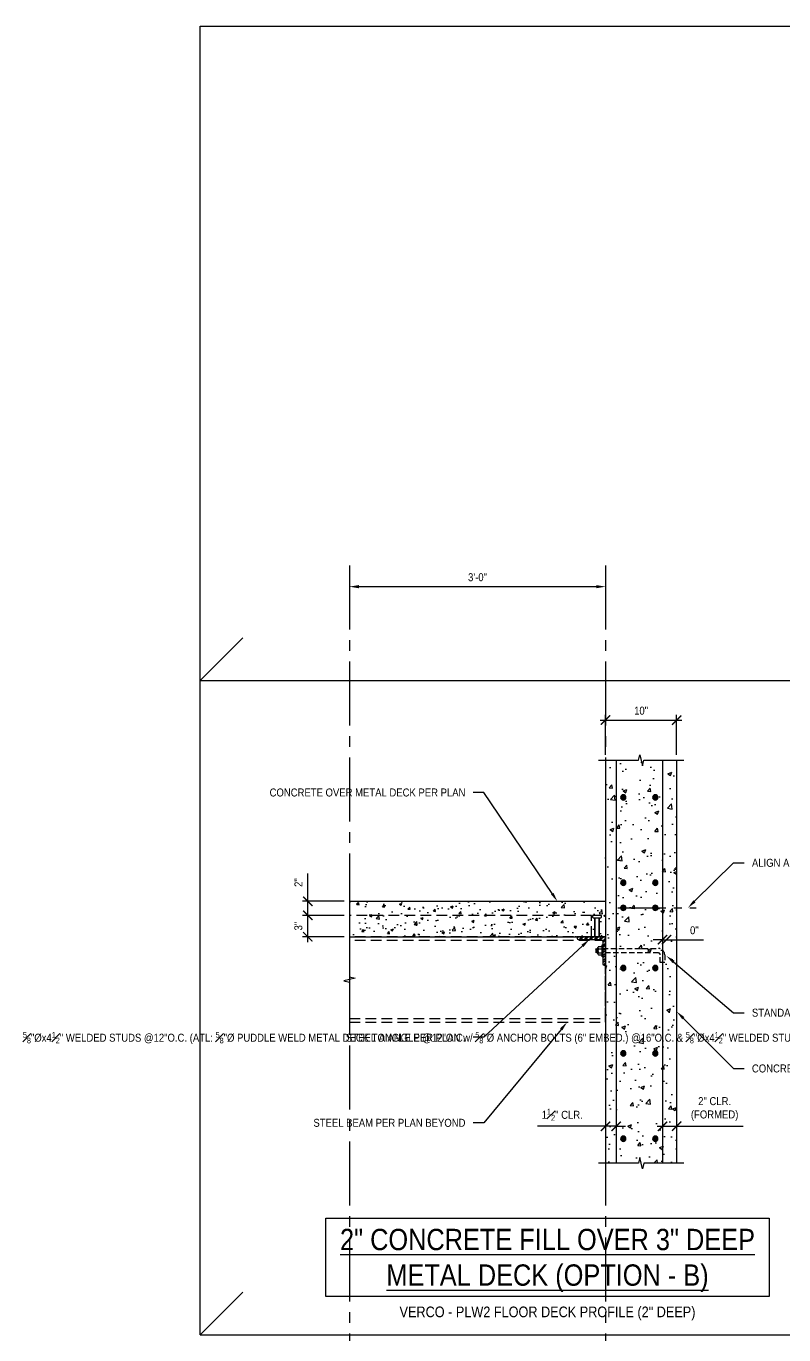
# Model space of a CAD drawing. Header units: inches. Extents: x -2661 to 42767, y -1222 to 9099.
# Drawn here: x 473.3 to 579.8, y 1903.5 to 2087.5 of the extents above; entities that cross this region are included whole.
import ezdxf
from ezdxf import colors
from ezdxf.entities.mleader import LeaderData, LeaderLine
from ezdxf.math import Vec2, Vec3

# ---------------------------------------------------------------- set-up
doc = ezdxf.new("R2010")
doc.units = ezdxf.units.IN
doc.header["$LTSCALE"] = 12
doc.header["$MEASUREMENT"] = 0
doc.header["$PDMODE"] = 3
for name, pattern in [('CENTER2', [1.125, 0.75, -0.125, 0.125, -0.125]), ('HIDDEN2', [0.1875, 0.125, -0.0625]), ('HIDDEN4', [0.09375, 0.0625, -0.03125])]:
    doc.linetypes.add(name, pattern=pattern)
doc.layers.get('0').update_dxf_attribs({"linetype": 'CONTINUOUS'})
doc.layers.get('DefPoints').update_dxf_attribs({"color": 251, "linetype": 'CONTINUOUS'})
doc.layers.add('DESIGNER COMMENTS', color=221, linetype='CONTINUOUS', plot=False)
doc.layers.add('S-ANNO-GRID-NONPLOT', color=251, linetype='CONTINUOUS', plot=False)
for name, color, linetype in [('S-ANNO-DIMS', 2, 'CONTINUOUS'), ('S-ANNO-NOTE', 4, 'CONTINUOUS'), ('S-BOLT', 2, 'CONTINUOUS'), ('S-BREAK', 2, 'CONTINUOUS'), ('S-CONC', 4, 'CONTINUOUS'), ('S-GRID', 1, 'CENTER2'), ('S-REBAR', 7, 'CONTINUOUS'), ('S-SIMPSON', 2, 'CONTINUOUS'), ('S-STEEL', 4, 'CONTINUOUS')]:
    doc.layers.add(name, color=color, linetype=linetype)
doc.layers.add('S-HATCH1', color=1, linetype='CONTINUOUS', transparency=0.5)
doc.layers.add('S-HATCH2', color=2, linetype='CONTINUOUS', transparency=0.5)
doc.styles.add('Arial', font='arial.ttf', dxfattribs={"width": 0.85})
doc.dimstyles.new('DIM-12_Se', dxfattribs={"dimscale": 12, "dimtxt": 0.09375, "dimasz": 0.109375, "dimexe": 0.0625, "dimexo": 0.0625, "dimgap": 0.0625, "dimtad": 1, "dimdec": 4, "dimzin": 11, "dimdsep": 46, "dimlunit": 4, "dimtxsty": 'Arial', "dimblk": 'ARCHTICK', "dimcen": 0.125, "dimdle": 0.0625, "dimclrd": 256, "dimclre": 256, "dimclrt": 4, "dimadec": 0, "dimazin": 0, "dimtfac": 0.75, "dimtdec": 4, "dimtmove": 0, "dimatfit": 3, "dimfxl": 1, "dimfrac": 1, "dimtolj": 1, "dimtzin": 0, "dimarcsym": 0})

# ---------------------------------------------------------------- blocks, each defined once
blk = doc.blocks.new('Se_24x36_STARTERS_GRID')
for p, q in [((-372.84, 276), (-279.63, 276)), ((-372.84, 184), (-372.84, 276)), ((-372.84, 184), (-366.84, 190)), ((-372.84, 92), (-372.84, 184)), ((-372.84, 184), (-279.63, 184)), ((-372.84, 92), (-366.84, 98)), ((-372.84, 92), (-279.63, 92))]:
    blk.add_line(p, q)
blk = doc.blocks.new('_ARCHTICK')
at = {"color": 0, "linetype": 'ByBlock', "const_width": 0.15}
blk.add_lwpolyline([(-0.5, -0.5), (0.5, 0.5)], dxfattribs=at)
blk = doc.blocks.new('*D1893')
at = {"layer": 'DefPoints', "color": 0, "transparency": 16777216}
for p in [(564.75, 1989.98), (554.75, 1984.33), (564.75, 1984.33)]:
    blk.add_point(p, dxfattribs=at)
at = {"layer": 'S-ANNO-DIMS', "lineweight": -2, "transparency": 16777216}
for p, q in [((554, 1989.98), (565.5, 1989.98)), ((554.75, 1985.08), (554.75, 1990.73)), ((564.75, 1985.08), (564.75, 1990.73))]:
    blk.add_line(p, q, dxfattribs=at)
at = {"layer": 'S-ANNO-DIMS', "lineweight": -2, "transparency": 16777216, "xscale": 1.3125, "yscale": 1.3125, "zscale": 1.3125, "rotation": 180}
blk.add_blockref('_ARCHTICK', (554.75, 1989.98), dxfattribs=at)
at = {"layer": 'S-ANNO-DIMS', "lineweight": -2, "transparency": 16777216, "xscale": 1.3125, "yscale": 1.3125, "zscale": 1.3125}
blk.add_blockref('_ARCHTICK', (564.75, 1989.98), dxfattribs=at)
at = {"layer": 'S-ANNO-DIMS', "color": 4, "transparency": 16777216, "insert": (559.75, 1991.3), "char_height": 1.125, "attachment_point": 5, "style": 'Arial'}
blk.add_mtext('\\A1;10"', dxfattribs=at)
blk = doc.blocks.new('*D1894')
at = {"layer": 'DefPoints', "color": 0, "transparency": 16777216}
for p in [(562.75, 1932.87), (564.75, 1932.87), (564.75, 1932.87)]:
    blk.add_point(p, dxfattribs=at)
at = {"layer": 'S-ANNO-DIMS', "lineweight": -2, "transparency": 16777216}
for p, q in [((562, 1932.87), (564.75, 1932.87)), ((564.75, 1932.87), (574.12, 1932.87))]:
    blk.add_line(p, q, dxfattribs=at)
at = {"layer": 'S-ANNO-DIMS', "lineweight": -2, "transparency": 16777216, "xscale": 1.3125, "yscale": 1.3125, "zscale": 1.3125, "rotation": 180}
blk.add_blockref('_ARCHTICK', (562.75, 1932.87), dxfattribs=at)
at = {"layer": 'S-ANNO-DIMS', "lineweight": -2, "transparency": 16777216, "xscale": 1.3125, "yscale": 1.3125, "zscale": 1.3125}
blk.add_blockref('_ARCHTICK', (564.75, 1932.87), dxfattribs=at)
at = {"layer": 'S-ANNO-DIMS', "color": 4, "transparency": 16777216, "insert": (570.09, 1935.3), "char_height": 1.125, "width": 8.596, "attachment_point": 5, "style": 'Arial'}
blk.add_mtext('\\A1;2" CLR. (FORMED)', dxfattribs=at)
blk = doc.blocks.new('*D1895')
at = {"layer": 'DefPoints', "color": 0, "transparency": 16777216}
for p in [(554.75, 1932.87), (554.75, 1932.87), (556.24, 1932.87)]:
    blk.add_point(p, dxfattribs=at)
at = {"layer": 'S-ANNO-DIMS', "lineweight": -2, "transparency": 16777216}
for p, q in [((554.75, 1932.87), (545.19, 1932.87)), ((556.24, 1932.87), (554.75, 1932.87)), ((556.24, 1932.87), (557.55, 1932.87))]:
    blk.add_line(p, q, dxfattribs=at)
at = {"layer": 'S-ANNO-DIMS', "lineweight": -2, "transparency": 16777216, "xscale": 1.3125, "yscale": 1.3125, "zscale": 1.3125}
blk.add_blockref('_ARCHTICK', (554.75, 1932.87), dxfattribs=at)
at = {"layer": 'S-ANNO-DIMS', "lineweight": -2, "transparency": 16777216, "xscale": 1.3125, "yscale": 1.3125, "zscale": 1.3125, "rotation": 180}
blk.add_blockref('_ARCHTICK', (556.24, 1932.87), dxfattribs=at)
at = {"layer": 'S-ANNO-DIMS', "color": 4, "transparency": 16777216, "insert": (548.66, 1934.48), "char_height": 1.125, "width": 5.841, "attachment_point": 5, "style": 'Arial'}
blk.add_mtext('\\A1;1{\\H0.75x;\\S1#2;}" CLR.', dxfattribs=at)
blk = doc.blocks.new('NUT-SM-THREADS-new')
for p, q in [((-0.94, 0.81), (-0.94, 0)), ((-0.94, 0), (-0.84, 0)), ((-0.84, 0), (0.84, 0)), ((-0.7, 0.94), (0.7, 0.94)), ((0.39, 1.44), (-0.5, 1.44)), ((-0.5, 1.44), (-0.39, 1.37)), ((-0.5, 1.31), (-0.39, 1.37)), ((0.5, 1.25), (-0.5, 1.31)), ((-0.5, 1.31), (-0.39, 1.25)), ((-0.5, 1.19), (-0.39, 1.25)), ((0.5, 1.12), (-0.5, 1.19)), ((-0.5, 1.19), (-0.39, 1.12)), ((-0.5, 1.06), (-0.39, 1.12)), ((0.5, 1), (-0.5, 1.06)), ((-0.5, 1.06), (-0.39, 1)), ((-0.5, 0.94), (-0.39, 1)), ((-0.47, 0.81), (-0.47, 0)), ((-0.39, 1.37), (0.39, 1.31)), ((-0.39, 1.25), (0.39, 1.19)), ((-0.39, 1.12), (0.39, 1.06)), ((-0.39, 1), (0.39, 0.94)), ((0.5, 1.37), (-0.09, 1.41)), ((0.39, 1.44), (0.39, 1.44)), ((0.39, 1.44), (0.5, 1.37)), ((0.39, 1.31), (0.5, 1.37)), ((0.39, 1.31), (0.5, 1.25)), ((0.39, 1.19), (0.5, 1.25)), ((0.39, 1.19), (0.5, 1.12)), ((0.39, 1.06), (0.5, 1.12)), ((0.39, 1.06), (0.5, 1)), ((0.39, 0.94), (0.5, 1)), ((0.47, 0.81), (0.47, 0)), ((0.84, 0), (0.94, 0)), ((0.94, 0.81), (0.94, 0))]:
    blk.add_line(p, q)
for centre, radius, start, end in [((-0.7, 0.65), 0.283, 33.8901, 146.1099), ((0, -0.01), 0.943, 60.1583, 119.8417), ((0.7, 0.65), 0.283, 33.8901, 146.1099)]:
    blk.add_arc(centre, radius, start, end)
blk = doc.blocks.new('NUT-w-WASHER-sm-new')
blk.add_lwpolyline([(-1.36, 0.17), (1.36, 0.17), (1.36, 0), (-1.36, 0)], close=True)
blk.add_blockref('NUT-SM-THREADS-new', (0, 0.17))
blk = doc.blocks.new('*D1896')
at = {"layer": 'DefPoints', "color": 0, "transparency": 16777216}
for p in [(518.75, 2008.74), (554.75, 2008.74), (554.75, 2008.74)]:
    blk.add_point(p, dxfattribs=at)
at = {"layer": 'DESIGNER COMMENTS', "lineweight": -2, "transparency": 16777216}
blk.add_line((520.07, 2008.74), (553.44, 2008.74), dxfattribs=at)
at = {"layer": 'DESIGNER COMMENTS', "transparency": 16777216}
for points in [[(520.07, 2008.96), (520.07, 2008.52), (518.75, 2008.74)], [(553.44, 2008.96), (553.44, 2008.52), (554.75, 2008.74)]]:
    blk.add_solid(points, dxfattribs=at)
at = {"layer": 'DESIGNER COMMENTS', "transparency": 16777216, "insert": (536.75, 2010.06), "char_height": 1.125, "attachment_point": 5, "style": 'Arial'}
blk.add_mtext('\\A1;3\'-0"', dxfattribs=at)
blk = doc.blocks.new('*D1899')
at = {"layer": 'DefPoints', "color": 0, "transparency": 16777216}
for p in [(512.89, 1964.51), (518.75, 1964.51), (512.89, 1962.51)]:
    blk.add_point(p, dxfattribs=at)
at = {"layer": 'DESIGNER COMMENTS', "lineweight": -2, "transparency": 16777216}
for p, q in [((512.89, 1964.51), (512.89, 1968.43)), ((518, 1964.51), (512.14, 1964.51)), ((512.89, 1961.76), (512.89, 1964.51))]:
    blk.add_line(p, q, dxfattribs=at)
at = {"layer": 'DESIGNER COMMENTS', "lineweight": -2, "transparency": 16777216, "xscale": 1.3125, "yscale": 1.3125, "zscale": 1.3125}
for p, rotation in [((512.89, 1964.51), 90), ((512.89, 1962.51), 270)]:
    blk.add_blockref('_ARCHTICK', p, dxfattribs=dict(at, rotation=rotation))
at = {"layer": 'DESIGNER COMMENTS', "color": 4, "transparency": 16777216, "insert": (511.57, 1967.13), "char_height": 1.125, "attachment_point": 5, "rotation": 90, "style": 'Arial'}
blk.add_mtext('\\A1;2"', dxfattribs=at)
blk = doc.blocks.new('*D1900')
at = {"layer": 'DefPoints', "color": 0, "transparency": 16777216}
for p in [(512.89, 1962.51), (518.75, 1962.51), (518.75, 1959.51)]:
    blk.add_point(p, dxfattribs=at)
at = {"layer": 'DESIGNER COMMENTS', "lineweight": -2, "transparency": 16777216}
for p, q in [((518, 1962.51), (512.14, 1962.51)), ((512.89, 1958.76), (512.89, 1963.26)), ((518, 1959.51), (512.14, 1959.51))]:
    blk.add_line(p, q, dxfattribs=at)
at = {"layer": 'DESIGNER COMMENTS', "lineweight": -2, "transparency": 16777216, "xscale": 1.3125, "yscale": 1.3125, "zscale": 1.3125}
for p, rotation in [((512.89, 1962.51), 90), ((512.89, 1959.51), 270)]:
    blk.add_blockref('_ARCHTICK', p, dxfattribs=dict(at, rotation=rotation))
at = {"layer": 'DESIGNER COMMENTS', "color": 4, "transparency": 16777216, "insert": (511.56, 1961.01), "char_height": 1.125, "attachment_point": 5, "rotation": 90, "style": 'Arial'}
blk.add_mtext('\\A1;3"', dxfattribs=at)
blk = doc.blocks.new('L4x4x0-375')
at = {"layer": 'S-HATCH1'}
h = blk.add_hatch(dxfattribs=at)
h.set_pattern_fill('STEEL', color=256, scale=4, style=0)
h.set_pattern_definition([(45, (-1406.46766, -498.0818), (-0.35355339, 0.35355339), []), (45, (-1406.46766, -497.8318), (-0.35355339, 0.35355339), [])])
edge = h.paths.add_edge_path()
edge.add_line((4, -2), (4, -1.8125))
edge.add_arc((3.8125, -1.8125), 0.1875, 0, 90)
edge.add_line((3.8125, -1.625), (0.75, -1.625))
edge.add_arc((0.75, -1.25), 0.375, 180, 270, ccw=False)
edge.add_line((0.375, -1.25), (0.375, 1.8125))
edge.add_arc((0.1875, 1.8125), 0.1875, 0, 90)
edge.add_line((0.1875, 2), (0, 2))
edge.add_line((0, 2), (0, -2))
edge.add_line((0, -2), (4, -2))
at = {"layer": 'S-STEEL'}
blk.add_lwpolyline([(4, -2), (4, -1.8125, 0.41421356), (3.8125, -1.625), (0.75, -1.625, -0.41421356), (0.375, -1.25), (0.375, 1.8125, 0.41421356), (0.1875, 2), (0, 2), (0, -2)], format="xyb", close=True, dxfattribs=at)
blk = doc.blocks.new('*U521')
h = blk.add_hatch(color=256)
h.dxf.hatch_style = 1
h.paths.add_polyline_path([(0.375, 0, 1), (-0.375, 0, 1)])
at = {"color": 0}
blk.add_circle((0, 0), 0.375, dxfattribs=at)
blk = doc.blocks.new('*U1820')
at = {"layer": 'S-REBAR', "linetype": 'ByBlock', "rotation": 180}
blk.add_blockref('*U521', (0, 0), dxfattribs=at)
blk = doc.blocks.new('*U1830')
at = {"layer": 'S-REBAR', "color": 0, "linetype": 'ByBlock', "lineweight": -2, "transparency": 16777216}
for p in [(0, 48), (4.5, 48), (0, 36), (4.5, 36), (0, 24), (4.5, 24), (0, 12), (4.5, 12), (0, 0), (4.5, 0)]:
    blk.add_blockref('*U1820', p, dxfattribs=at)
blk = doc.blocks.new('*D1902')
at = {"layer": 'DefPoints', "color": 0, "transparency": 16777216}
for p in [(562.75, 1959.1), (562.75, 1959.1), (563.31, 1959.1)]:
    blk.add_point(p, dxfattribs=at)
at = {"layer": 'S-ANNO-DIMS', "lineweight": -2, "transparency": 16777216}
for p, q in [((562.75, 1959.1), (561.44, 1959.1)), ((562.75, 1959.1), (563.31, 1959.1)), ((563.31, 1959.1), (568.54, 1959.1))]:
    blk.add_line(p, q, dxfattribs=at)
at = {"layer": 'S-ANNO-DIMS', "lineweight": -2, "transparency": 16777216, "xscale": 1.3125, "yscale": 1.3125, "zscale": 1.3125}
blk.add_blockref('_ARCHTICK', (562.75, 1959.1), dxfattribs=at)
at = {"layer": 'S-ANNO-DIMS', "lineweight": -2, "transparency": 16777216, "xscale": 1.3125, "yscale": 1.3125, "zscale": 1.3125, "rotation": 180}
blk.add_blockref('_ARCHTICK', (563.31, 1959.1), dxfattribs=at)
at = {"layer": 'S-ANNO-DIMS', "color": 4, "transparency": 16777216, "insert": (567.24, 1960.42), "char_height": 1.125, "attachment_point": 5, "style": 'Arial'}
blk.add_mtext('\\A1;0"', dxfattribs=at)

msp = doc.modelspace()

# ---------------------------------------------------------------- hatches: boundary and pattern name
at = {"layer": 'S-HATCH2'}
h = msp.add_hatch(dxfattribs=at)
h.set_pattern_fill('AR-CONC', color=256, scale=0.75, style=0)
h.set_pattern_definition([(50, (62.9455, 1751.5466), (5.37945, -0.47064), [0.5625, -6.1875]), (355, (62.9455, 1751.5466), (-1.040635, 5.64144), [0.45, -4.95]), (100.4514, (63.394, 1751.5073), (4.338816, 5.1708), [0.47805, -5.258566]), (46.1842, (62.9455, 1753.0466), (8.00431, -1.241395), [0.84375, -9.28125]), (96.6356, (63.6125, 1752.943), (7.00996, 7.30589), [0.71708, -7.88785]), (351.1842, (62.9455, 1753.0466), (7.00996, 7.30589), [0.675, -7.425]), (21, (63.6955, 1752.6716), (4.476803, -3.01964), [0.5625, -6.1875]), (326, (63.6955, 1752.6716), (1.824865, 5.438625), [0.45, -4.95]), (71.4514, (64.0686, 1752.42), (6.30167, 2.418984), [0.47805, -5.258566]), (37.5, (62.9455, 1751.5466), (0.091199, 2.496704), [0, -4.89, 0, -5.025, 0, -4.96875]), (7.5, (62.9455, 1751.5466), (1.973022, 2.958088), [0, -2.865, 0, -4.7775, 0, -1.89375]), (327.5, (61.273, 1751.5466), (4.003668, -0.1691615), [0, -1.875, 0, -5.85, 0, -7.7625]), (317.5, (60.523, 1751.5466), (4.373896, 0.750787), [0, -2.4375, 0, -3.885, 0, -5.5125])])
h.paths.add_polyline_path([(554.75489, 1927.67953), (559.37632, 1927.67953), (559.56561, 1928.45788), (559.75489, 1927.67953), (564.75489, 1927.67953), (564.75489, 1984.33364), (554.75489, 1984.33364)])
h = msp.add_hatch(dxfattribs=at)
h.set_pattern_fill('AR-CONC', color=256, scale=0.5, style=0)
h.set_pattern_definition([(50, (-32601.4203, -2072.5352), (3.5863009, -0.31376067), [0.375, -4.125]), (355, (-32601.4203, -2072.5352), (-0.69375667, 3.76096067), [0.3, -3.3]), (100.451444, (-32601.1215, -2072.5614), (2.89254423, 3.44719995), [0.31870096, -3.50571056]), (46.1842, (-32601.4203, -2071.5352), (5.33620665, -0.8275964), [0.5625, -6.1875]), (96.635635, (-32600.9757, -2071.604), (4.6733097, 4.870593), [0.4780517, -5.2585688]), (351.184164, (-32601.4203, -2071.535), (4.6733097, 4.870593), [0.45, -4.95]), (21, (-32600.9203, -2071.7852), (2.98453526, -2.01309445), [0.375, -4.125]), (326, (-32600.9203, -2071.7852), (1.21657666, 3.62575023), [0.3, -3.3]), (71.451445, (-32600.6716, -2071.953), (4.2011119, 1.61265576), [0.31870095, -3.50571056]), (37.5, (-32601.4203, -2072.5352), (0.060799277, 1.66446927), [0, -3.26, 0, -3.35, 0, -3.3125]), (7.5, (-32601.4203, -2072.5352), (1.31534769, 1.97205856), [0, -1.91, 0, -3.185, 0, -1.2625]), (327.5, (-32602.5353, -2072.5352), (2.66911218, -0.11277436), [0, -1.25, 0, -3.9, 0, -5.175]), (317.5, (-32603.0353, -2072.5352), (2.91593085, 0.50052491), [0, -1.625, 0, -2.59, 0, -3.675])])
h.paths.add_polyline_path([(518.75489, 1964.50658), (518.75489, 1959.50658), (554.75489, 1959.50658), (554.75489, 1964.50658)])

# ---------------------------------------------------------------- linework, layer by layer
at = {"layer": 'DESIGNER COMMENTS', "linetype": 'CENTER2'}
for p, q in [((518.75489, 2011.73791), (518.75489, 1811.54657)), ((554.75489, 2011.73791), (554.75489, 1811.54657))]:
    msp.add_line(p, q, dxfattribs=at)
at = {"layer": 'S-BOLT', "linetype": 'HIDDEN4'}
msp.add_lwpolyline([(562.44239, 1955.89094), (562.44239, 1956.98469, 0.414213562), (562.19239, 1957.23469), (554.37989, 1957.23469), (554.37989, 1957.85969), (562.19239, 1957.85969, -0.414213562), (563.06739, 1956.98469), (563.06739, 1955.89094)], format="xyb", close=True, dxfattribs=at)
at = {"layer": 'S-BREAK'}
for points in [[(553.75489, 1984.33364), (559.37632, 1984.33364), (559.56561, 1985.11199), (559.94418, 1983.55529), (560.13347, 1984.33364), (565.75489, 1984.33364)], [(518.75489, 1965.50658), (518.75489, 1953.88516), (519.53325, 1953.69587), (517.97654, 1953.3173), (518.75489, 1953.12801), (518.75489, 1946.50658)], [(565.75489, 1927.67953), (560.13347, 1927.67953), (559.94418, 1926.90118), (559.56561, 1928.45788), (559.37632, 1927.67953), (553.75489, 1927.67953)]]:
    msp.add_lwpolyline(points, dxfattribs=at)
at = {"layer": 'S-CONC'}
for points in [[(554.75489, 1984.33364), (554.75489, 1927.67953)], [(564.75489, 1927.67953), (564.75489, 1984.33364)]]:
    msp.add_lwpolyline(points, dxfattribs=at)
at = {"layer": 'S-GRID', "color": 1, "linetype": 'CENTER2', "ltscale": 0.75}
msp.add_line((556.48834, 1963.58021), (567.47239, 1963.58021), dxfattribs=at)
at = {"layer": 'S-REBAR'}
for points in [[(556.24095, 1984.33364), (556.24095, 1927.67953)], [(562.75489, 1984.33364), (562.75489, 1927.67953)]]:
    msp.add_lwpolyline(points, dxfattribs=at)
at = {"layer": 'S-SIMPSON'}
msp.add_lwpolyline([(554.17314, 1962.50658), (552.92314, 1962.50658), (552.92314, 1962.28783, 0.414213562), (553.01689, 1962.19408), (553.23564, 1962.19408), (553.23564, 1959.50658), (553.23564, 1962.19408), (553.86064, 1962.19408), (553.86064, 1959.50658), (553.86064, 1962.19408), (554.07939, 1962.19408, 0.414213562), (554.17314, 1962.28783), (554.17314, 1962.50658)], format="xyb", close=True, dxfattribs=at)
at = {"layer": 'S-STEEL'}
for points in [[(518.75489, 1964.50658), (554.75489, 1964.50658)], [(518.75489, 1959.50658), (554.75489, 1959.50658)]]:
    msp.add_lwpolyline(points, dxfattribs=at)
at = {"layer": 'S-STEEL', "color": 2, "linetype": 'HIDDEN2'}
for points in [[(552.75489, 1959.50658), (552.75489, 1962.50658), (518.75489, 1962.50658)], [(518.75489, 1947.50658), (554.75489, 1947.50658), (554.75489, 1959.50658), (518.75489, 1959.50658)], [(518.75489, 1948.00658), (554.75489, 1948.00658), (554.75489, 1959.00658), (518.75489, 1959.00658)]]:
    msp.add_lwpolyline(points, dxfattribs=at)

# ---------------------------------------------------------------- block references
at = {"layer": 'S-ANNO-GRID-NONPLOT'}
msp.add_blockref('Se_24x36_STARTERS_GRID', (870.57281, 1811.54657), dxfattribs=at)
at = {"layer": 'S-BOLT', "xscale": 0.625, "yscale": 0.625, "zscale": 0.625, "rotation": 90.00000000000001}
msp.add_blockref('NUT-w-WASHER-sm-new', (554.37989, 1957.54719), dxfattribs=at)
at = {"layer": 'S-REBAR', "xscale": -1, "rotation": 180}
msp.add_blockref('*U1830', (557.24095, 1979.11269), dxfattribs=at)
at = {"layer": 'S-REBAR', "linetype": 'ByBlock', "xscale": -1, "rotation": 180}
for p in [(557.24095, 1963.58021), (561.74095, 1963.58021)]:
    msp.add_blockref('*U521', p, dxfattribs=at)
at = {"layer": 'S-STEEL', "rotation": 180}
msp.add_blockref('L4x4x0-375', (554.75489, 1957.50658), dxfattribs=at)

# ---------------------------------------------------------------- texts
at = {"layer": 'DESIGNER COMMENTS', "insert": (546.59097, 1906.54657), "char_height": 1.5, "attachment_point": 5, "style": 'Arial'}
msp.add_mtext('VERCO - PLW2 FLOOR DECK PROFILE (2" DEEP)', dxfattribs=at)
at = {"layer": 'S-ANNO-NOTE', "color": 191, "insert": (546.59097, 1909.54657), "char_height": 3, "width": 59.3553797, "attachment_point": 8, "style": 'Arial', "bg_fill": 16, "box_fill_scale": 1.5, "bg_fill_color": 256, "bg_fill_transparency": 0}
msp.add_mtext('{\\L2" CONCRETE FILL OVER 3" DEEP METAL DECK (OPTION - B)}', dxfattribs=at)

# ---------------------------------------------------------------- dimensions: what is measured, and where the dimension line sits
at = {"layer": 'DESIGNER COMMENTS'}
dim = msp.add_linear_dim(base=(554.75489, 2008.73791), p1=(518.75489, 2008.73791), p2=(554.75489, 2008.73791), angle=180, dimstyle='DIM-12_Se', override={"dimsah": 1, "dimclrt": 256}, dxfattribs=at)
dim.commit()
dim.dimension.update_dxf_attribs({"geometry": '*D1896', "text_midpoint": (536.75489, 2010.06268)})
for base, p1, p2, picture, middle in [((512.88786, 1964.50658), (512.88786, 1962.50658), (518.75489, 1964.50658), '*D1899', (511.57305, 1967.12679)), ((512.88786, 1962.50658), (518.75489, 1959.50658), (518.75489, 1962.50658), '*D1900', (511.56308, 1961.00658))]:
    dim = msp.add_linear_dim(base=base, p1=p1, p2=p2, angle=270, dimstyle='DIM-12_Se', dxfattribs=at)
    dim.commit()
    dim.dimension.update_dxf_attribs({"geometry": picture, "text_midpoint": middle})
at = {"layer": 'S-ANNO-DIMS'}
dim = msp.add_linear_dim(base=(564.75489, 1989.97577), p1=(554.75489, 1984.33364), p2=(564.75489, 1984.33364), angle=180, dimstyle='DIM-12_Se', dxfattribs=at)
dim.commit()
dim.dimension.update_dxf_attribs({"geometry": '*D1893', "text_midpoint": (559.75489, 1991.30016)})
dim = msp.add_linear_dim(base=(562.75489, 1959.09803), p1=(563.31342, 1959.09803), p2=(562.75489, 1959.09803), text='0"', dimstyle='DIM-12_Se', dxfattribs=at)
dim.commit()
dim.dimension.update_dxf_attribs({"geometry": '*D1902', "text_midpoint": (567.23797, 1959.09803), "dimtype": 160})
dim = msp.add_linear_dim(base=(554.75489, 1932.86909), p1=(556.24095, 1932.86909), p2=(554.75489, 1932.86909), text='<> CLR.', dimstyle='DIM-12_Se', dxfattribs=at)
dim.commit()
dim.dimension.update_dxf_attribs({"geometry": '*D1895', "text_midpoint": (548.66054, 1934.47589)})
dim = msp.add_linear_dim(base=(564.75489, 1932.86909), p1=(562.75489, 1932.86909), p2=(564.75489, 1932.86909), angle=180, text='<> CLR. (FORMED)', dimstyle='DIM-12_Se', dxfattribs=at)
dim.commit()
dim.dimension.update_dxf_attribs({"geometry": '*D1894', "text_midpoint": (570.09187, 1935.30403)})

# ---------------------------------------------------------------- leaders
at = {"layer": 'S-ANNO-NOTE'}
ml = msp.add_multileader_mtext('Standard', dxfattribs=at)
ml.set_content('\\A1;{\\C4;1\\H0.7x;\\S3#4;\\H1.42857x;"x FULL DEPTH LSL LEDGER w/ LAYER OF BITUTHENE w/ (2) \\H0.7x;\\S5#8;\\H1.4286x;"%%C  ANCHOR BOLTS @8"O.C. (6" EMBED.)}', color=256, style='Arial')
ml.set_leader_properties(color=2)
ml.build(insert=Vec2(0, 0))
ml.multileader.update_dxf_attribs({"dogleg_length": 0.36, "arrow_head_size": 1.3125, "scale": 12})
ctx = ml.context
ctx.base_point, ctx.scale, ctx.char_height, ctx.arrow_head_size, ctx.landing_gap_size, ctx.plane_origin = Vec3(791.46528, 2028.16241), 12, 1.125, 1.3125, 0.75, Vec3(863.48252, 2323.5897)
ctx.text_align_type = 2
notes = []
notes.append((ctx, [(0, (1, 1, 0), (818.6192, 2028.16241), (-1, 0), 1.5, [(0, [(831.73012, 2041.27333)], 0, [])])]))
ctx.mtext.insert, ctx.mtext.width, ctx.mtext.alignment, ctx.mtext.flow_direction = Vec3(816.3692, 2028.89029), 24.2410025, 3, 5
ml = msp.add_multileader_mtext('Standard', dxfattribs=at)
ml.set_content('{\\C4;PROPERTY LINE WHERE OCCURS}', color=4, style='Arial')
ml.set_leader_properties(color=2)
ml.build(insert=Vec2(0, 0))
ml.multileader.update_dxf_attribs({"dogleg_length": 0.36, "arrow_head_size": 1.3125, "scale": 12})
ctx = ml.context
ctx.base_point, ctx.scale, ctx.char_height, ctx.arrow_head_size, ctx.landing_gap_size, ctx.plane_origin = Vec3(294.0259, 2017.11238), 12, 1.125, 1.3125, 1.08, Vec3(297.6086, 2301.76637)
notes.append((ctx, [(1, (1, 1, 0), (292.5259, 2017.11238), (1, 0), 1.5, [(0, [(285.72738, 2013.25651)], 0, [])])]))
ctx.mtext.insert, ctx.mtext.width, ctx.mtext.flow_direction = Vec3(295.1059, 2017.68447), 18.6740144, 5
ml = msp.add_multileader_mtext('Standard', dxfattribs=at)
ml.set_content('{\\C4;VERTICAL REINFORCING PER SCHEDULE CENTERED IN STEM WALL (ALTERNATE HOOK)}', color=4, style='Arial')
ml.set_leader_properties(color=2)
ml.build(insert=Vec2(0, 0))
ml.multileader.update_dxf_attribs({"dogleg_length": 0.36, "arrow_head_size": 1.3125, "scale": 12})
ctx = ml.context
ctx.base_point, ctx.scale, ctx.char_height, ctx.arrow_head_size, ctx.landing_gap_size, ctx.plane_origin = Vec3(293.5857, 1983.76903), 12, 1.125, 1.3125, 1.08, Vec3(297.6086, 2277.01306)
notes.append((ctx, [(1, (1, 1, 0), (292.0857, 1983.76903), (1, 0), 1.5, [(0, [(279.72738, 1977.43237)], 0, [])])]))
ctx.mtext.insert, ctx.mtext.width, ctx.mtext.flow_direction = Vec3(294.6657, 1984.4969), 18.6740144, 5
ml = msp.add_multileader_mtext('Standard', dxfattribs=at)
ml.set_content('\\A1;CONCRETE OVER METAL DECK PER PLAN', color=4, style='Arial')
ml.set_leader_properties(color=2)
ml.build(insert=Vec2(0, 0))
ml.multileader.update_dxf_attribs({"dogleg_length": 0.36, "arrow_head_size": 1.3125, "scale": 12})
ctx = ml.context
ctx.base_point, ctx.scale, ctx.char_height, ctx.arrow_head_size, ctx.landing_gap_size, ctx.plane_origin = Vec3(518.66898, 1979.7931), 12, 1.125, 1.3125, 1.08, Vec3(568.85199, 2294.95366)
ctx.text_align_type = 2
notes.append((ctx, [(0, (1, 1, 0), (537.6355, 1979.7931), (-1, 0), 1.5, [(0, [(547.97845, 1964.50658)], 0, [])])]))
ctx.mtext.insert, ctx.mtext.width, ctx.mtext.alignment, ctx.mtext.flow_direction = Vec3(535.0555, 1980.3652), 16.3006062, 3, 5
ml = msp.add_multileader_mtext('Standard', dxfattribs=at)
ml.set_content('\\A1;CONCRETE OVER METAL DECK PER PLAN', color=4, style='Arial')
ml.set_leader_properties(color=2)
ml.build(insert=Vec2(0, 0))
ml.multileader.update_dxf_attribs({"dogleg_length": 0.36, "arrow_head_size": 1.3125, "scale": 12})
ctx = ml.context
ctx.base_point, ctx.scale, ctx.char_height, ctx.arrow_head_size, ctx.landing_gap_size, ctx.plane_origin = Vec3(611.87808, 1979.7931), 12, 1.125, 1.3125, 1.08, Vec3(662.06109, 2294.95366)
ctx.text_align_type = 2
notes.append((ctx, [(0, (1, 1, 0), (630.8446, 1979.7931), (-1, 0), 1.5, [(0, [(641.18755, 1964.50658)], 0, [])])]))
ctx.mtext.insert, ctx.mtext.width, ctx.mtext.alignment, ctx.mtext.flow_direction = Vec3(628.2646, 1980.3652), 16.3006062, 3, 5
ml = msp.add_multileader_mtext('Standard', dxfattribs=at)
ml.set_content('\\A1;CONCRETE SLAB PER PLAN', color=4, style='Arial')
ml.set_leader_properties(color=2)
ml.build(insert=Vec2(0, 0))
ml.multileader.update_dxf_attribs({"dogleg_length": 0.36, "arrow_head_size": 1.3125, "scale": 12})
ctx = ml.context
ctx.base_point, ctx.scale, ctx.char_height, ctx.arrow_head_size, ctx.landing_gap_size, ctx.plane_origin = Vec3(704.83688, 1973.80398), 12, 1.125, 1.3125, 1.08, Vec3(712.43943, 2210.54129)
ctx.text_align_type = 2
notes.append((ctx, [(0, (1, 1, 0), (722.81454, 1973.80398), (-1, 0), 1.5, [(0, [(730.59737, 1964.50658)], 0, [])])]))
ctx.mtext.insert, ctx.mtext.width, ctx.mtext.alignment, ctx.mtext.flow_direction = Vec3(720.23454, 1974.36648), 15.0614428, 3, 5
ml = msp.add_multileader_mtext('Standard', dxfattribs=at)
ml.set_content('{\\C4;SITE PAVING, S.A.D.}', color=4, style='Arial')
ml.set_leader_properties(color=2)
ml.build(insert=Vec2(0, 0))
ml.multileader.update_dxf_attribs({"dogleg_length": 0.36, "arrow_head_size": 1.3125, "scale": 12})
ctx = ml.context
ctx.base_point, ctx.scale, ctx.char_height, ctx.arrow_head_size, ctx.landing_gap_size, ctx.plane_origin = Vec3(293.5857, 1969.8734), 12, 1.125, 1.3125, 1.08, Vec3(297.6086, 2277.30378)
notes.append((ctx, [(1, (1, 1, 0), (292.0857, 1969.8734), (1, 0), 1.5, [(0, [(287.70727, 1961.73379)], 0, [])])]))
ctx.mtext.insert, ctx.mtext.width, ctx.mtext.flow_direction = Vec3(294.6657, 1970.54718), 18.6740144, 5
ml = msp.add_multileader_mtext('Standard', dxfattribs=at)
ml.set_content('\\A1;ALIGN ADDITIONAL TYPICAL HORIZONTAL BARS', color=4, style='Arial')
ml.set_leader_properties(color=2)
ml.build(insert=Vec2(0, 0))
ml.multileader.update_dxf_attribs({"dogleg_length": 0.36, "arrow_head_size": 1.3125, "scale": 12})
ctx = ml.context
ctx.base_point, ctx.scale, ctx.char_height, ctx.arrow_head_size, ctx.landing_gap_size, ctx.plane_origin = Vec3(574.25489, 1969.90355), 12, 1.125, 1.3125, 1.08, Vec3(467.67252, 2220.01362)
notes.append((ctx, [(0, (1, 1, 0), (572.75489, 1969.90355), (1, 0), 1.5, [(0, [(566.32777, 1963.58021)], 0, [])])]))
ctx.mtext.insert, ctx.mtext.width, ctx.mtext.flow_direction = Vec3(575.33489, 1970.47564), 14.036485, 5
ml = msp.add_multileader_mtext('Standard', dxfattribs=at)
ml.set_content('\\A1;STEEL ANGLE PER PLAN w/ {\\H0.7x;\\S5#8;}"%%C ANCHOR BOLTS (6" EMBED.) @16"O.C. & {\\H0.7x;\\S5#8;}"%%Cx4{\\H0.7x;\\S1#2;}" WELDED STUDS @12"O.C. (ATL: {\\H0.7x;\\S5#8;}"%%C PUDDLE WELD METAL DECK TO ANGLE @12"O.C.', color=4, style='Arial')
ml.set_leader_properties(color=2)
ml.build(insert=Vec2(0, 0))
ml.multileader.update_dxf_attribs({"dogleg_length": 0.125, "arrow_head_size": 1.3125, "scale": 12})
ctx = ml.context
ctx.base_point, ctx.scale, ctx.char_height, ctx.arrow_head_size, ctx.landing_gap_size, ctx.plane_origin = Vec3(513.19068, 1945.38212), 12, 1.125, 1.3125, 1.08, Vec3(411.06727, 2234.26002)
ctx.text_align_type = 2
notes.append((ctx, [(1, (1, 1, 0), (537.6355, 1945.38212), (-1, 0), 1.5, [(0, [(552.47364, 1959.13158)], 0, [])])]))
ctx.mtext.insert, ctx.mtext.width, ctx.mtext.alignment, ctx.mtext.flow_direction = Vec3(535.0555, 1946.10999), 22.4994215, 3, 5
ml = msp.add_multileader_mtext('Standard', dxfattribs=at)
ml.set_content('\\A1;STEEL ANGLE PER PLAN w/ {\\H0.7x;\\S5#8;}"%%C ANCHOR BOLTS (6" EMBED.) @16"O.C. & {\\H0.7x;\\S5#8;}"%%Cx4{\\H0.7x;\\S1#2;}" WELDED STUDS @12"O.C. (ATL: {\\H0.7x;\\S5#8;}"%%C PUDDLE WELD METAL DECK TO ANGLE @12"O.C.', color=4, style='Arial')
ml.set_leader_properties(color=2)
ml.build(insert=Vec2(0, 0))
ml.multileader.update_dxf_attribs({"dogleg_length": 0.125, "arrow_head_size": 1.3125, "scale": 12})
ctx = ml.context
ctx.base_point, ctx.scale, ctx.char_height, ctx.arrow_head_size, ctx.landing_gap_size, ctx.plane_origin = Vec3(606.39977, 1945.38212), 12, 1.125, 1.3125, 1.08, Vec3(504.27637, 2234.26002)
ctx.text_align_type = 2
notes.append((ctx, [(1, (1, 1, 0), (630.8446, 1945.38212), (-1, 0), 1.5, [(0, [(645.68274, 1959.13158)], 0, [])])]))
ctx.mtext.insert, ctx.mtext.width, ctx.mtext.alignment, ctx.mtext.flow_direction = Vec3(628.2646, 1946.10999), 22.4994215, 3, 5
ml = msp.add_multileader_mtext('Standard', dxfattribs=at)
ml.set_content('\\A1;STANDARD HOOK', color=4, style='Arial')
ml.set_leader_properties(color=2)
ml.build(insert=Vec2(0, 0))
ml.multileader.update_dxf_attribs({"dogleg_length": 0.36, "arrow_head_size": 1.3125, "scale": 12})
ctx = ml.context
ctx.base_point, ctx.scale, ctx.char_height, ctx.arrow_head_size, ctx.landing_gap_size, ctx.plane_origin = Vec3(574.25489, 1948.83023), 12, 1.125, 1.3125, 1.08, Vec3(467.67252, 2211.69077)
notes.append((ctx, [(0, (1, 1, 0), (572.75489, 1948.83023), (1, 0), 1.5, [(0, [(563.31342, 1956.83023)], 0, [])])]))
ctx.mtext.insert, ctx.mtext.width, ctx.mtext.flow_direction = Vec3(575.33489, 1949.40233), 12.2900544, 5
ml = msp.add_multileader_mtext('Standard', dxfattribs=at)
ml.set_content('\\A1;{\\C4;1\\H0.7x;\\S3#4;\\H1.42857x;"x FULL DEPTH LSL LEDGER w/ LAYER OF BITUTHENE w/ (2) \\H0.7x;\\S5#8;\\H1.4286x;"%%C ANCHOR BOLTS @32"O.C. (8" EMBED.) }', color=256, style='Arial')
ml.set_leader_properties(color=2)
ml.build(insert=Vec2(0, 0))
ml.multileader.update_dxf_attribs({"dogleg_length": 0.36, "arrow_head_size": 1.3125, "scale": 12})
ctx = ml.context
ctx.base_point, ctx.scale, ctx.char_height, ctx.arrow_head_size, ctx.landing_gap_size, ctx.plane_origin = Vec3(790.72231, 1933.50645), 12, 1.125, 1.3125, 0.75, Vec3(863.48252, 2233.84127)
ctx.text_align_type = 2
notes.append((ctx, [(0, (1, 1, 0), (818.6192, 1933.50645), (-1, 0), 1.5, [(0, [(831.63476, 1951.5249)], 0, [])])]))
ctx.mtext.insert, ctx.mtext.width, ctx.mtext.defined_height, ctx.mtext.alignment, ctx.mtext.flow_direction = Vec3(816.3692, 1934.23432), 25.1589664, 9.15279, 3, 5
ml = msp.add_multileader_mtext('Standard', dxfattribs=at)
ml.set_content('\\A1;CONCRETE WALL PER PLAN', color=4, style='Arial')
ml.set_leader_properties(color=2)
ml.build(insert=Vec2(0, 0))
ml.multileader.update_dxf_attribs({"dogleg_length": 0.36, "arrow_head_size": 1.3125, "scale": 12})
ctx = ml.context
ctx.base_point, ctx.scale, ctx.char_height, ctx.arrow_head_size, ctx.landing_gap_size, ctx.plane_origin = Vec3(574.25489, 1941.00075), 12, 1.125, 1.3125, 1.08, Vec3(467.67252, 2203.86128)
notes.append((ctx, [(0, (1, 1, 0), (572.75489, 1941.00075), (1, 0), 1.5, [(0, [(564.75489, 1949.00075)], 0, [])])]))
ctx.mtext.insert, ctx.mtext.width, ctx.mtext.flow_direction = Vec3(575.33489, 1941.56363), 12.2900544, 5
ml = msp.add_multileader_mtext('Standard', dxfattribs=at)
ml.set_content('STEEL BEAM PER PLAN BEYOND', color=4, style='Arial')
ml.set_leader_properties(color=2)
ml.build(insert=Vec2(0, 0))
ml.multileader.update_dxf_attribs({"dogleg_length": 0.125, "arrow_head_size": 1.3125, "scale": 12})
ctx = ml.context
ctx.base_point, ctx.scale, ctx.char_height, ctx.arrow_head_size, ctx.landing_gap_size, ctx.plane_origin = Vec3(518.77726, 1933.34774), 12, 1.125, 1.3125, 1.08, Vec3(485.28168, 2281.64011)
ctx.text_align_type = 2
notes.append((ctx, [(1, (1, 1, 0), (537.6355, 1933.34774), (-1, 0), 1.5, [(0, [(549.34929, 1947.50658)], 0, [])])]))
ctx.mtext.insert, ctx.mtext.width, ctx.mtext.alignment, ctx.mtext.flow_direction = Vec3(535.0555, 1933.91983), 16.3006062, 3, 5
ml = msp.add_multileader_mtext('Standard', dxfattribs=at)
ml.set_content('STEEL BEAM PER PLAN BEYOND', color=4, style='Arial')
ml.set_leader_properties(color=2)
ml.build(insert=Vec2(0, 0))
ml.multileader.update_dxf_attribs({"dogleg_length": 0.125, "arrow_head_size": 1.3125, "scale": 12})
ctx = ml.context
ctx.base_point, ctx.scale, ctx.char_height, ctx.arrow_head_size, ctx.landing_gap_size, ctx.plane_origin = Vec3(611.98636, 1933.34774), 12, 1.125, 1.3125, 1.08, Vec3(578.49078, 2281.64011)
ctx.text_align_type = 2
notes.append((ctx, [(1, (1, 1, 0), (630.8446, 1933.34774), (-1, 0), 1.5, [(0, [(642.55839, 1947.50658)], 0, [])])]))
ctx.mtext.insert, ctx.mtext.width, ctx.mtext.alignment, ctx.mtext.flow_direction = Vec3(628.2646, 1933.91983), 16.3006062, 3, 5
ml = msp.add_multileader_mtext('Standard', dxfattribs=at)
ml.set_content('\\A1;{\\C4;CONCRETE SPREAD FOOTING}', color=4, style='Arial')
ml.set_leader_properties(color=2)
ml.build(insert=Vec2(0, 0))
ml.multileader.update_dxf_attribs({"dogleg_length": 0.36, "arrow_head_size": 1.3125, "scale": 12})
ctx = ml.context
ctx.base_point, ctx.scale, ctx.char_height, ctx.arrow_head_size, ctx.landing_gap_size, ctx.plane_origin = Vec3(293.47363, 1937.77745), 12, 1.125, 1.3125, 1.08, Vec3(244.54466, 2235.61299)
notes.append((ctx, [(0, (1, 1, 0), (291.97363, 1937.77745), (1, 0), 1.5, [(0, [(283.72738, 1946.48429)], 0, [])])]))
ctx.mtext.insert, ctx.mtext.width, ctx.mtext.flow_direction = Vec3(294.55363, 1938.34954), 19.5918972, 5
for ctx, leaders in notes:
    for number, flags, end, landing, length, lines in leaders:
        leader = LeaderData()
        leader.index, (leader.has_last_leader_line, leader.has_dogleg_vector, leader.attachment_direction) = number, flags
        leader.last_leader_point, leader.dogleg_vector, leader.dogleg_length = Vec3(end), Vec3(landing), length
        for number, points, colour, breaks in lines:
            line = LeaderLine()
            line.index, line.vertices, line.color, line.breaks = number, Vec3.list(points), colors.encode_raw_color(colour), breaks
            leader.lines.append(line)
        ctx.leaders.append(leader)

doc.saveas('drawing.dxf')
